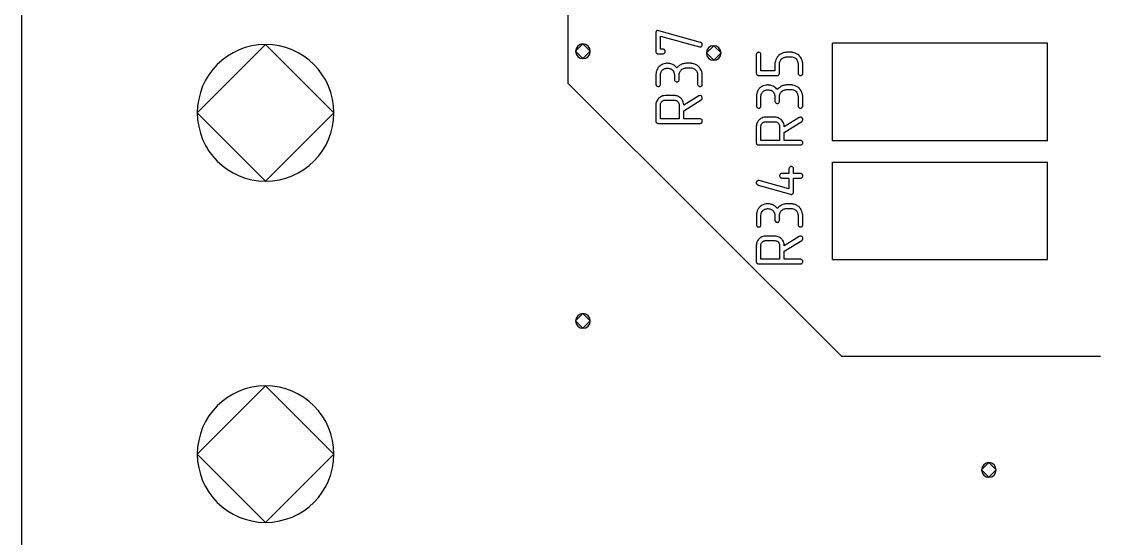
# Model space of a CAD drawing. Header units: inches. Extents: x 0 to 594, y -420 to 0.
# Drawn here: x 156.56 to 178.66, y -129.81 to -119.21 of the extents above; entities that cross this region are included whole.
import ezdxf

# ---------------------------------------------------------------- set-up
doc = ezdxf.new("R2010")
doc.units = ezdxf.units.IN
doc.header["$MEASUREMENT"] = 0

msp = doc.modelspace()

# ---------------------------------------------------------------- linework, layer by layer
at = {"color": 18, "true_color": 0x000000}
for p, q in [((156.562, -113.583), (156.562, -246.083)), ((167.762, -120.483), (167.762, -114.783)), ((169.556, -119.428), (169.555, -119.437)), ((169.555, -119.437), (169.555, -119.826)), ((169.555, -119.437), (169.555, -119.437)), ((169.559, -119.42), (169.556, -119.428)), ((169.565, -119.411), (169.559, -119.42)), ((169.572, -119.403), (169.565, -119.411)), ((169.582, -119.397), (169.572, -119.403)), ((169.594, -119.396), (169.582, -119.397)), ((169.615, -119.399), (169.594, -119.396)), ((170.471, -119.637), (169.615, -119.399)), ((169.649, -119.778), (169.649, -119.507)), ((169.649, -119.507), (170.447, -119.727)), ((161.562, -119.683), (160.162, -121.083)), ((162.962, -121.083), (161.562, -119.683)), ((168.062, -119.67), (167.912, -119.82)), ((168.212, -119.82), (168.062, -119.67)), ((169.697, -119.778), (169.649, -119.778)), ((169.699, -119.778), (169.697, -119.778)), ((169.701, -119.778), (169.699, -119.778)), ((169.706, -119.778), (169.701, -119.778)), ((169.711, -119.779), (169.706, -119.778)), ((169.723, -119.784), (169.711, -119.779)), ((170.447, -119.727), (170.451, -119.729)), ((170.451, -119.729), (170.456, -119.73)), ((170.456, -119.73), (170.46, -119.73)), ((170.46, -119.73), (170.461, -119.73)), ((170.461, -119.73), (170.475, -119.729)), ((170.474, -119.637), (170.471, -119.637)), ((170.48, -119.64), (170.474, -119.637)), ((170.475, -119.729), (170.487, -119.723)), ((170.488, -119.644), (170.48, -119.64)), ((170.487, -119.723), (170.492, -119.719)), ((170.496, -119.653), (170.488, -119.644)), ((170.492, -119.719), (170.495, -119.717)), ((170.495, -119.717), (170.502, -119.706)), ((170.498, -119.655), (170.496, -119.653)), ((170.501, -119.661), (170.498, -119.655)), ((170.505, -119.671), (170.501, -119.661)), ((170.502, -119.706), (170.505, -119.695)), ((170.506, -119.682), (170.505, -119.671)), ((170.505, -119.695), (170.506, -119.685)), ((170.506, -119.685), (170.506, -119.682)), ((170.74, -119.705), (170.59, -119.855)), ((170.89, -119.855), (170.74, -119.705)), ((173.177, -121.655), (173.177, -119.655)), ((177.577, -119.655), (173.177, -119.655)), ((177.577, -121.655), (177.577, -119.655)), ((167.912, -119.82), (168.062, -119.97)), ((168.062, -119.97), (168.212, -119.82)), ((169.555, -119.826), (169.556, -119.841)), ((169.556, -119.841), (169.562, -119.853)), ((169.562, -119.853), (169.57, -119.861)), ((169.57, -119.861), (169.579, -119.867)), ((169.579, -119.867), (169.587, -119.87)), ((169.587, -119.87), (169.596, -119.871)), ((169.596, -119.871), (169.601, -119.872)), ((169.601, -119.872), (169.603, -119.872)), ((169.603, -119.872), (169.699, -119.872)), ((169.699, -119.872), (169.714, -119.87)), ((169.714, -119.87), (169.725, -119.865)), ((169.734, -119.792), (169.723, -119.784)), ((169.725, -119.865), (169.731, -119.861)), ((169.731, -119.861), (169.734, -119.858)), ((169.735, -119.795), (169.734, -119.792)), ((169.734, -119.858), (169.741, -119.847)), ((169.739, -119.801), (169.735, -119.795)), ((169.744, -119.812), (169.739, -119.801)), ((169.741, -119.847), (169.744, -119.837)), ((169.745, -119.826), (169.744, -119.812)), ((169.744, -119.837), (169.745, -119.829)), ((169.745, -119.829), (169.745, -119.826)), ((170.59, -119.855), (170.74, -120.005)), ((170.74, -120.005), (170.89, -119.855)), ((171.614, -119.877), (171.613, -119.886)), ((171.613, -119.886), (171.613, -120.269)), ((171.613, -119.886), (171.613, -119.886)), ((171.62, -119.866), (171.614, -119.877)), ((171.623, -119.861), (171.62, -119.866)), ((171.629, -119.855), (171.623, -119.861)), ((171.631, -119.852), (171.629, -119.855)), ((171.638, -119.848), (171.631, -119.852)), ((171.648, -119.844), (171.638, -119.848)), ((171.661, -119.841), (171.648, -119.844)), ((171.664, -119.841), (171.661, -119.841)), ((171.671, -119.842), (171.664, -119.841)), ((171.681, -119.846), (171.671, -119.842)), ((171.692, -119.853), (171.681, -119.846)), ((171.695, -119.855), (171.692, -119.853)), ((171.699, -119.862), (171.695, -119.855)), ((171.705, -119.873), (171.699, -119.862)), ((171.706, -119.88), (171.705, -119.873)), ((171.707, -119.889), (171.706, -119.88)), ((171.707, -120.221), (171.707, -119.889)), ((172.012, -119.996), (172.004, -120.021)), ((172.025, -119.968), (172.012, -119.996)), ((172.033, -119.954), (172.025, -119.968)), ((172.042, -119.938), (172.033, -119.954)), ((172.053, -119.925), (172.042, -119.938)), ((172.066, -119.911), (172.053, -119.925)), ((172.067, -119.91), (172.066, -119.911)), ((172.068, -119.908), (172.067, -119.91)), ((172.073, -119.904), (172.068, -119.908)), ((172.078, -119.9), (172.073, -119.904)), ((172.092, -119.889), (172.078, -119.9)), ((172.112, -119.876), (172.092, -119.889)), ((172.111, -120.006), (172.118, -119.993)), ((172.137, -119.863), (172.112, -119.876)), ((172.118, -119.993), (172.125, -119.985)), ((172.125, -119.985), (172.13, -119.979)), ((172.13, -119.979), (172.132, -119.978)), ((172.132, -119.978), (172.149, -119.963)), ((172.166, -119.852), (172.137, -119.863)), ((172.149, -119.963), (172.166, -119.954)), ((172.198, -119.844), (172.166, -119.852)), ((172.166, -119.954), (172.183, -119.945)), ((172.183, -119.945), (172.198, -119.941)), ((172.215, -119.842), (172.198, -119.844)), ((172.198, -119.941), (172.212, -119.938)), ((172.212, -119.938), (172.223, -119.935)), ((172.233, -119.841), (172.215, -119.842)), ((172.223, -119.935), (172.23, -119.935)), ((172.23, -119.935), (172.233, -119.935)), ((172.328, -119.841), (172.233, -119.841)), ((172.233, -119.935), (172.328, -119.935)), ((172.329, -119.841), (172.328, -119.841)), ((172.328, -119.935), (172.35, -119.937)), ((172.332, -119.841), (172.329, -119.841)), ((172.338, -119.841), (172.332, -119.841)), ((172.345, -119.842), (172.338, -119.841)), ((172.352, -119.842), (172.345, -119.842)), ((172.35, -119.937), (172.37, -119.942)), ((172.362, -119.845), (172.352, -119.842)), ((172.386, -119.849), (172.362, -119.845)), ((172.37, -119.942), (172.387, -119.948)), ((172.411, -119.858), (172.386, -119.849)), ((172.387, -119.948), (172.402, -119.956)), ((172.402, -119.956), (172.414, -119.963)), ((172.439, -119.87), (172.411, -119.858)), ((172.414, -119.963), (172.424, -119.97)), ((172.424, -119.97), (172.429, -119.976)), ((172.429, -119.976), (172.431, -119.978)), ((172.431, -119.978), (172.443, -119.994)), ((172.453, -119.879), (172.439, -119.87)), ((172.443, -119.994), (172.453, -120.011)), ((172.467, -119.887), (172.453, -119.879)), ((172.481, -119.899), (172.467, -119.887)), ((172.495, -119.911), (172.481, -119.899)), ((172.497, -119.913), (172.495, -119.911)), ((172.498, -119.914), (172.497, -119.913)), ((172.501, -119.918), (172.498, -119.914)), ((172.507, -119.924), (172.501, -119.918)), ((172.517, -119.938), (172.507, -119.924)), ((172.529, -119.959), (172.517, -119.938)), ((172.542, -119.983), (172.529, -119.959)), ((172.553, -120.011), (172.542, -119.983)), ((169.575, -120.212), (169.565, -120.242)), ((169.587, -120.183), (169.575, -120.212)), ((169.596, -120.168), (169.587, -120.183)), ((169.606, -120.154), (169.596, -120.168)), ((169.617, -120.14), (169.606, -120.154)), ((169.629, -120.128), (169.617, -120.14)), ((169.631, -120.126), (169.629, -120.128)), ((169.632, -120.125), (169.631, -120.126)), ((169.637, -120.122), (169.632, -120.125)), ((169.642, -120.118), (169.637, -120.122)), ((169.656, -120.108), (169.642, -120.118)), ((169.675, -120.097), (169.656, -120.108)), ((169.672, -120.226), (169.68, -120.215)), ((169.699, -120.087), (169.675, -120.097)), ((169.68, -120.215), (169.687, -120.207)), ((169.687, -120.207), (169.693, -120.201)), ((169.693, -120.201), (169.694, -120.199)), ((169.694, -120.199), (169.71, -120.188)), ((169.727, -120.077), (169.699, -120.087)), ((169.71, -120.188), (169.727, -120.18)), ((169.758, -120.07), (169.727, -120.077)), ((169.727, -120.18), (169.742, -120.174)), ((169.742, -120.174), (169.758, -120.17)), ((169.775, -120.067), (169.758, -120.07)), ((169.758, -120.17), (169.772, -120.167)), ((169.772, -120.167), (169.782, -120.166)), ((169.793, -120.067), (169.775, -120.067)), ((169.782, -120.166), (169.789, -120.166)), ((169.789, -120.166), (169.792, -120.166)), ((169.792, -120.166), (169.813, -120.167)), ((169.796, -120.067), (169.793, -120.067)), ((169.803, -120.067), (169.796, -120.067)), ((169.814, -120.068), (169.803, -120.067)), ((169.813, -120.167), (169.832, -120.171)), ((169.828, -120.07), (169.814, -120.068)), ((169.845, -120.074), (169.828, -120.07)), ((169.832, -120.171), (169.849, -120.177)), ((169.862, -120.078), (169.845, -120.074)), ((169.849, -120.177), (169.864, -120.183)), ((169.882, -120.084), (169.862, -120.078)), ((169.864, -120.183), (169.876, -120.19)), ((169.876, -120.19), (169.885, -120.195)), ((169.9, -120.091), (169.882, -120.084)), ((169.885, -120.195), (169.89, -120.199)), ((169.89, -120.199), (169.892, -120.201)), ((169.892, -120.201), (169.907, -120.216)), ((169.902, -120.092), (169.9, -120.091)), ((169.909, -120.095), (169.902, -120.092)), ((169.907, -120.216), (169.917, -120.235)), ((169.917, -120.101), (169.909, -120.095)), ((169.928, -120.108), (169.917, -120.101)), ((169.942, -120.118), (169.928, -120.108)), ((169.957, -120.129), (169.942, -120.118)), ((169.972, -120.143), (169.957, -120.129)), ((169.986, -120.16), (169.972, -120.143)), ((169.988, -120.159), (169.986, -120.16)), ((169.992, -120.153), (169.988, -120.159)), ((169.999, -120.146), (169.992, -120.153)), ((170.009, -120.137), (169.999, -120.146)), ((170.02, -120.126), (170.009, -120.137)), ((170.034, -120.116), (170.02, -120.126)), ((170.05, -120.105), (170.034, -120.116)), ((170.068, -120.095), (170.05, -120.105)), ((170.052, -120.232), (170.059, -120.219)), ((170.059, -120.219), (170.067, -120.211)), ((170.067, -120.211), (170.072, -120.205)), ((170.071, -120.094), (170.068, -120.095)), ((170.076, -120.091), (170.071, -120.094)), ((170.072, -120.205), (170.074, -120.204)), ((170.074, -120.204), (170.09, -120.19)), ((170.086, -120.087), (170.076, -120.091)), ((170.1, -120.081), (170.086, -120.087)), ((170.09, -120.19), (170.107, -120.18)), ((170.116, -120.077), (170.1, -120.081)), ((170.107, -120.18), (170.124, -120.171)), ((170.134, -120.073), (170.116, -120.077)), ((170.124, -120.171), (170.14, -120.167)), ((170.154, -120.068), (170.134, -120.073)), ((170.14, -120.167), (170.154, -120.164)), ((170.175, -120.067), (170.154, -120.068)), ((170.154, -120.164), (170.165, -120.161)), ((170.165, -120.161), (170.172, -120.161)), ((170.172, -120.161), (170.175, -120.161)), ((170.27, -120.067), (170.175, -120.067)), ((170.175, -120.161), (170.27, -120.161)), ((170.271, -120.067), (170.27, -120.067)), ((170.27, -120.161), (170.291, -120.163)), ((170.274, -120.067), (170.271, -120.067)), ((170.279, -120.067), (170.274, -120.067)), ((170.286, -120.068), (170.279, -120.067)), ((170.293, -120.068), (170.286, -120.068)), ((170.291, -120.163), (170.31, -120.168)), ((170.303, -120.071), (170.293, -120.068)), ((170.327, -120.075), (170.303, -120.071)), ((170.31, -120.168), (170.327, -120.174)), ((170.353, -120.084), (170.327, -120.075)), ((170.327, -120.174), (170.343, -120.183)), ((170.343, -120.183), (170.354, -120.19)), ((170.381, -120.097), (170.353, -120.084)), ((170.354, -120.19), (170.364, -120.197)), ((170.364, -120.197), (170.37, -120.202)), ((170.37, -120.202), (170.371, -120.204)), ((170.371, -120.204), (170.385, -120.221)), ((170.395, -120.105), (170.381, -120.097)), ((170.385, -120.221), (170.395, -120.238)), ((170.409, -120.113), (170.395, -120.105)), ((170.423, -120.125), (170.409, -120.113)), ((170.437, -120.137), (170.423, -120.125)), ((170.439, -120.139), (170.437, -120.137)), ((170.44, -120.14), (170.439, -120.139)), ((170.443, -120.144), (170.44, -120.14)), ((170.449, -120.15), (170.443, -120.144)), ((170.458, -120.164), (170.449, -120.15)), ((170.471, -120.185), (170.458, -120.164)), ((170.484, -120.209), (170.471, -120.185)), ((170.495, -120.238), (170.484, -120.209)), ((171.995, -120.221), (171.707, -120.221)), ((171.996, -120.062), (171.995, -120.069)), ((171.995, -120.069), (171.995, -120.221)), ((171.999, -120.044), (171.996, -120.054)), ((171.996, -120.054), (171.996, -120.062)), ((172.004, -120.021), (171.999, -120.044)), ((172.089, -120.079), (172.091, -120.058)), ((172.089, -120.271), (172.089, -120.079)), ((172.091, -120.058), (172.097, -120.038)), ((172.097, -120.038), (172.102, -120.02)), ((172.102, -120.02), (172.111, -120.006)), ((172.453, -120.011), (172.46, -120.028)), ((172.46, -120.028), (172.464, -120.044)), ((172.464, -120.044), (172.467, -120.058)), ((172.467, -120.058), (172.47, -120.069)), ((172.47, -120.069), (172.47, -120.278)), ((172.562, -120.044), (172.553, -120.011)), ((172.563, -120.061), (172.562, -120.044)), ((172.565, -120.079), (172.563, -120.061)), ((172.565, -120.272), (172.565, -120.079)), ((169.558, -120.287), (169.556, -120.294)), ((169.556, -120.294), (169.556, -120.504)), ((169.556, -120.294), (169.556, -120.294)), ((169.559, -120.277), (169.558, -120.287)), ((169.56, -120.266), (169.559, -120.277)), ((169.565, -120.242), (169.56, -120.266)), ((169.651, -120.305), (169.652, -120.281)), ((169.651, -120.498), (169.651, -120.305)), ((169.652, -120.281), (169.658, -120.26)), ((169.658, -120.26), (169.665, -120.242)), ((169.665, -120.242), (169.672, -120.226)), ((169.917, -120.235), (169.926, -120.252)), ((169.926, -120.252), (169.931, -120.269)), ((169.931, -120.269), (169.934, -120.283)), ((169.934, -120.283), (169.935, -120.294)), ((169.935, -120.294), (169.937, -120.302)), ((169.937, -120.302), (169.937, -120.408)), ((169.937, -120.408), (169.94, -120.415)), ((169.94, -120.415), (169.945, -120.426)), ((169.945, -120.426), (169.951, -120.433)), ((169.951, -120.433), (169.952, -120.436)), ((169.952, -120.436), (169.954, -120.436)), ((169.954, -120.436), (169.965, -120.443)), ((169.965, -120.443), (169.975, -120.446)), ((169.997, -120.446), (170.009, -120.441)), ((170.009, -120.441), (170.016, -120.436)), ((170.016, -120.436), (170.017, -120.435)), ((170.017, -120.435), (170.019, -120.435)), ((170.019, -120.435), (170.026, -120.424)), ((170.026, -120.424), (170.03, -120.412)), ((170.03, -120.412), (170.031, -120.404)), ((170.031, -120.305), (170.033, -120.284)), ((170.031, -120.404), (170.031, -120.305)), ((170.033, -120.284), (170.038, -120.264)), ((170.038, -120.264), (170.044, -120.246)), ((170.044, -120.246), (170.052, -120.232)), ((170.395, -120.238), (170.402, -120.254)), ((170.402, -120.254), (170.406, -120.27)), ((170.406, -120.27), (170.409, -120.284)), ((170.409, -120.284), (170.412, -120.295)), ((170.412, -120.295), (170.412, -120.504)), ((170.504, -120.27), (170.495, -120.238)), ((170.505, -120.287), (170.504, -120.27)), ((170.506, -120.305), (170.505, -120.287)), ((170.506, -120.498), (170.506, -120.305)), ((171.613, -120.269), (171.614, -120.285)), ((171.614, -120.285), (171.62, -120.296)), ((171.62, -120.296), (171.629, -120.305)), ((171.629, -120.305), (171.637, -120.31)), ((171.637, -120.31), (171.645, -120.313)), ((171.645, -120.313), (171.654, -120.314)), ((171.654, -120.314), (171.66, -120.316)), ((171.66, -120.316), (171.661, -120.316)), ((171.661, -120.316), (172.043, -120.316)), ((172.043, -120.316), (172.058, -120.314)), ((172.058, -120.314), (172.07, -120.309)), ((172.07, -120.309), (172.078, -120.302)), ((172.078, -120.302), (172.084, -120.292)), ((172.084, -120.292), (172.087, -120.283)), ((172.087, -120.283), (172.088, -120.276)), ((172.088, -120.276), (172.089, -120.271)), ((172.47, -120.278), (172.473, -120.285)), ((172.473, -120.285), (172.477, -120.295)), ((172.477, -120.295), (172.483, -120.302)), ((172.483, -120.302), (172.484, -120.305)), ((172.484, -120.305), (172.486, -120.305)), ((172.486, -120.305), (172.497, -120.312)), ((172.497, -120.312), (172.508, -120.314)), ((172.508, -120.314), (172.515, -120.316)), ((172.515, -120.316), (172.517, -120.316)), ((172.517, -120.316), (172.518, -120.316)), ((172.518, -120.316), (172.532, -120.314)), ((172.532, -120.314), (172.542, -120.31)), ((172.542, -120.31), (172.549, -120.306)), ((172.549, -120.306), (172.552, -120.305)), ((172.552, -120.305), (172.559, -120.293)), ((172.559, -120.293), (172.563, -120.282)), ((172.563, -120.282), (172.565, -120.272)), ((173.362, -126.083), (167.762, -120.483)), ((169.556, -120.504), (169.559, -120.511)), ((169.559, -120.511), (169.563, -120.521)), ((169.563, -120.521), (169.569, -120.528)), ((169.569, -120.528), (169.57, -120.531)), ((169.57, -120.531), (169.572, -120.531)), ((169.572, -120.531), (169.583, -120.538)), ((169.583, -120.538), (169.594, -120.541)), ((169.594, -120.541), (169.601, -120.542)), ((169.601, -120.542), (169.603, -120.542)), ((169.603, -120.542), (169.604, -120.542)), ((169.604, -120.542), (169.618, -120.541)), ((169.618, -120.541), (169.628, -120.536)), ((169.628, -120.536), (169.635, -120.532)), ((169.635, -120.532), (169.638, -120.531)), ((169.638, -120.531), (169.645, -120.519)), ((169.645, -120.519), (169.649, -120.508)), ((169.649, -120.508), (169.651, -120.498)), ((169.975, -120.446), (169.982, -120.448)), ((169.982, -120.448), (169.983, -120.448)), ((169.983, -120.448), (169.985, -120.448)), ((169.985, -120.448), (169.997, -120.446)), ((170.412, -120.504), (170.415, -120.511)), ((170.415, -120.511), (170.42, -120.522)), ((170.42, -120.522), (170.426, -120.528)), ((170.426, -120.528), (170.427, -120.531)), ((170.427, -120.531), (170.429, -120.531)), ((170.429, -120.531), (170.44, -120.538)), ((170.44, -120.538), (170.45, -120.541)), ((170.45, -120.541), (170.457, -120.542)), ((170.457, -120.542), (170.458, -120.542)), ((170.458, -120.542), (170.46, -120.542)), ((170.46, -120.542), (170.472, -120.541)), ((170.472, -120.541), (170.484, -120.536)), ((170.484, -120.536), (170.491, -120.532)), ((170.491, -120.532), (170.492, -120.531)), ((170.492, -120.531), (170.494, -120.531)), ((170.494, -120.531), (170.501, -120.519)), ((170.501, -120.519), (170.505, -120.508)), ((170.505, -120.508), (170.506, -120.498)), ((171.633, -120.656), (171.623, -120.685)), ((171.645, -120.626), (171.633, -120.656)), ((171.654, -120.612), (171.645, -120.626)), ((171.664, -120.598), (171.654, -120.612)), ((171.675, -120.584), (171.664, -120.598)), ((171.688, -120.571), (171.675, -120.584)), ((171.689, -120.57), (171.688, -120.571)), ((171.691, -120.568), (171.689, -120.57)), ((171.695, -120.565), (171.691, -120.568)), ((171.7, -120.561), (171.695, -120.565)), ((171.715, -120.551), (171.7, -120.561)), ((171.733, -120.54), (171.715, -120.551)), ((171.73, -120.67), (171.738, -120.658)), ((171.757, -120.53), (171.733, -120.54)), ((171.738, -120.658), (171.746, -120.65)), ((171.746, -120.65), (171.751, -120.644)), ((171.751, -120.644), (171.753, -120.643)), ((171.753, -120.643), (171.768, -120.632)), ((171.785, -120.52), (171.757, -120.53)), ((171.768, -120.632), (171.785, -120.623)), ((171.816, -120.513), (171.785, -120.52)), ((171.785, -120.623), (171.801, -120.618)), ((171.801, -120.618), (171.816, -120.613)), ((171.833, -120.51), (171.816, -120.513)), ((171.816, -120.613), (171.83, -120.61)), ((171.83, -120.61), (171.84, -120.609)), ((171.851, -120.51), (171.833, -120.51)), ((171.84, -120.609), (171.847, -120.609)), ((171.847, -120.609), (171.85, -120.609)), ((171.85, -120.609), (171.871, -120.61)), ((171.854, -120.51), (171.851, -120.51)), ((171.861, -120.51), (171.854, -120.51)), ((171.872, -120.512), (171.861, -120.51)), ((171.871, -120.61), (171.891, -120.615)), ((171.886, -120.513), (171.872, -120.512)), ((171.903, -120.517), (171.886, -120.513)), ((171.891, -120.615), (171.908, -120.62)), ((171.92, -120.522), (171.903, -120.517)), ((171.908, -120.62), (171.922, -120.626)), ((171.94, -120.527), (171.92, -120.522)), ((171.922, -120.626), (171.934, -120.633)), ((171.934, -120.633), (171.943, -120.639)), ((171.958, -120.534), (171.94, -120.527)), ((171.943, -120.639), (171.949, -120.643)), ((171.949, -120.643), (171.95, -120.644)), ((171.95, -120.644), (171.965, -120.66)), ((171.96, -120.536), (171.958, -120.534)), ((171.967, -120.539), (171.96, -120.536)), ((171.965, -120.66), (171.975, -120.678)), ((171.975, -120.544), (171.967, -120.539)), ((171.987, -120.551), (171.975, -120.544)), ((172.001, -120.561), (171.987, -120.551)), ((172.015, -120.572), (172.001, -120.561)), ((172.03, -120.587), (172.015, -120.572)), ((172.044, -120.603), (172.03, -120.587)), ((172.046, -120.602), (172.044, -120.603)), ((172.05, -120.596), (172.046, -120.602)), ((172.057, -120.589), (172.05, -120.596)), ((172.067, -120.581), (172.057, -120.589)), ((172.078, -120.57), (172.067, -120.581)), ((172.092, -120.56), (172.078, -120.57)), ((172.108, -120.548), (172.092, -120.56)), ((172.126, -120.539), (172.108, -120.548)), ((172.111, -120.675), (172.118, -120.663)), ((172.118, -120.663), (172.125, -120.654)), ((172.125, -120.654), (172.13, -120.649)), ((172.129, -120.537), (172.126, -120.539)), ((172.135, -120.534), (172.129, -120.537)), ((172.13, -120.649), (172.132, -120.647)), ((172.132, -120.647), (172.149, -120.633)), ((172.144, -120.53), (172.135, -120.534)), ((172.159, -120.524), (172.144, -120.53)), ((172.149, -120.633), (172.166, -120.623)), ((172.174, -120.52), (172.159, -120.524)), ((172.166, -120.623), (172.183, -120.615)), ((172.192, -120.516), (172.174, -120.52)), ((172.183, -120.615), (172.198, -120.61)), ((172.212, -120.512), (172.192, -120.516)), ((172.198, -120.61), (172.212, -120.608)), ((172.233, -120.51), (172.212, -120.512)), ((172.212, -120.608), (172.223, -120.605)), ((172.223, -120.605), (172.23, -120.605)), ((172.23, -120.605), (172.233, -120.605)), ((172.328, -120.51), (172.233, -120.51)), ((172.233, -120.605), (172.328, -120.605)), ((172.329, -120.51), (172.328, -120.51)), ((172.328, -120.605), (172.349, -120.606)), ((172.332, -120.51), (172.329, -120.51)), ((172.338, -120.51), (172.332, -120.51)), ((172.345, -120.512), (172.338, -120.51)), ((172.352, -120.512), (172.345, -120.512)), ((172.349, -120.606), (172.369, -120.612)), ((172.362, -120.515), (172.352, -120.512)), ((172.386, -120.519), (172.362, -120.515)), ((172.369, -120.612), (172.386, -120.618)), ((172.411, -120.527), (172.386, -120.519)), ((172.386, -120.618), (172.401, -120.626)), ((172.401, -120.626), (172.412, -120.633)), ((172.439, -120.54), (172.411, -120.527)), ((172.412, -120.633), (172.422, -120.64)), ((172.422, -120.64), (172.428, -120.646)), ((172.428, -120.646), (172.429, -120.647)), ((172.429, -120.647), (172.443, -120.664)), ((172.453, -120.548), (172.439, -120.54)), ((172.443, -120.664), (172.453, -120.681)), ((172.467, -120.557), (172.453, -120.548)), ((172.481, -120.568), (172.467, -120.557)), ((172.495, -120.581), (172.481, -120.568)), ((172.497, -120.582), (172.495, -120.581)), ((172.498, -120.584), (172.497, -120.582)), ((172.501, -120.588), (172.498, -120.584)), ((172.507, -120.594), (172.501, -120.588)), ((172.517, -120.608), (172.507, -120.594)), ((172.529, -120.629), (172.517, -120.608)), ((172.542, -120.653), (172.529, -120.629)), ((172.553, -120.681), (172.542, -120.653)), ((169.562, -120.872), (169.558, -120.89)), ((169.569, -120.851), (169.562, -120.872)), ((169.579, -120.828), (169.569, -120.851)), ((169.593, -120.806), (169.579, -120.828)), ((169.611, -120.784), (169.593, -120.806)), ((169.614, -120.782), (169.611, -120.784)), ((169.621, -120.776), (169.614, -120.782)), ((169.634, -120.766), (169.621, -120.776)), ((169.649, -120.756), (169.634, -120.766)), ((169.669, -120.746), (169.649, -120.756)), ((169.653, -120.89), (169.658, -120.879)), ((169.658, -120.879), (169.663, -120.869)), ((169.663, -120.869), (169.669, -120.862)), ((169.692, -120.737), (169.669, -120.746)), ((169.669, -120.862), (169.673, -120.855)), ((169.673, -120.855), (169.676, -120.852)), ((169.676, -120.852), (169.677, -120.851)), ((169.677, -120.851), (169.689, -120.841)), ((169.689, -120.841), (169.7, -120.834)), ((169.717, -120.731), (169.692, -120.737)), ((169.7, -120.834), (169.711, -120.83)), ((169.711, -120.83), (169.721, -120.825)), ((169.745, -120.728), (169.717, -120.731)), ((169.721, -120.825), (169.731, -120.824)), ((169.731, -120.824), (169.738, -120.823)), ((169.738, -120.823), (169.744, -120.823)), ((169.744, -120.823), (169.745, -120.823)), ((169.935, -120.728), (169.745, -120.728)), ((169.745, -120.823), (169.937, -120.823)), ((169.937, -120.728), (169.935, -120.728)), ((169.938, -120.728), (169.937, -120.728)), ((169.937, -120.823), (169.952, -120.824)), ((169.942, -120.728), (169.938, -120.728)), ((169.948, -120.73), (169.942, -120.728)), ((169.964, -120.731), (169.948, -120.73)), ((169.952, -120.824), (169.965, -120.827)), ((169.982, -120.735), (169.964, -120.731)), ((169.965, -120.827), (169.978, -120.831)), ((169.978, -120.831), (169.988, -120.837)), ((170.003, -120.742), (169.982, -120.735)), ((169.988, -120.837), (169.995, -120.842)), ((169.995, -120.842), (170.002, -120.847)), ((170.002, -120.847), (170.004, -120.849)), ((170.026, -120.752), (170.003, -120.742)), ((170.004, -120.849), (170.006, -120.851)), ((170.006, -120.851), (170.014, -120.862)), ((170.014, -120.862), (170.02, -120.873)), ((170.02, -120.873), (170.026, -120.885)), ((170.048, -120.766), (170.026, -120.752)), ((170.026, -120.885), (170.028, -120.894)), ((170.071, -120.784), (170.048, -120.766)), ((170.074, -120.787), (170.071, -120.784)), ((170.079, -120.794), (170.074, -120.787)), ((170.088, -120.807), (170.079, -120.794)), ((170.098, -120.823), (170.088, -120.807)), ((170.109, -120.842), (170.098, -120.823)), ((170.117, -120.865), (170.109, -120.842)), ((170.123, -120.892), (170.117, -120.865)), ((170.433, -120.737), (170.126, -120.928)), ((170.126, -121.041), (170.485, -120.817)), ((170.444, -120.732), (170.433, -120.737)), ((170.46, -120.728), (170.444, -120.732)), ((170.461, -120.728), (170.46, -120.728)), ((170.463, -120.728), (170.461, -120.728)), ((170.471, -120.73), (170.463, -120.728)), ((170.482, -120.735), (170.471, -120.73)), ((170.488, -120.738), (170.482, -120.735)), ((170.485, -120.817), (170.494, -120.81)), ((170.494, -120.744), (170.488, -120.738)), ((170.495, -120.746), (170.494, -120.744)), ((170.494, -120.81), (170.499, -120.804)), ((170.499, -120.753), (170.495, -120.746)), ((170.505, -120.765), (170.499, -120.753)), ((170.499, -120.804), (170.502, -120.8)), ((170.502, -120.8), (170.504, -120.799)), ((170.504, -120.799), (170.505, -120.792)), ((170.506, -120.779), (170.505, -120.765)), ((170.505, -120.792), (170.506, -120.784)), ((170.506, -120.784), (170.506, -120.779)), ((171.616, -120.73), (171.614, -120.737)), ((171.614, -120.737), (171.614, -120.947)), ((171.614, -120.737), (171.614, -120.737)), ((171.617, -120.72), (171.616, -120.73)), ((171.619, -120.709), (171.617, -120.72)), ((171.623, -120.685), (171.619, -120.709)), ((171.709, -120.749), (171.71, -120.725)), ((171.709, -120.942), (171.709, -120.749)), ((171.71, -120.725), (171.716, -120.704)), ((171.716, -120.704), (171.723, -120.685)), ((171.723, -120.685), (171.73, -120.67)), ((171.975, -120.678), (171.984, -120.695)), ((171.984, -120.695), (171.989, -120.712)), ((171.989, -120.712), (171.992, -120.726)), ((171.992, -120.726), (171.994, -120.737)), ((171.994, -120.737), (171.995, -120.746)), ((171.995, -120.746), (171.995, -120.852)), ((171.995, -120.852), (171.998, -120.859)), ((171.998, -120.859), (172.004, -120.87)), ((172.004, -120.87), (172.009, -120.877)), ((172.009, -120.877), (172.011, -120.88)), ((172.011, -120.88), (172.012, -120.88)), ((172.012, -120.88), (172.023, -120.887)), ((172.023, -120.887), (172.033, -120.89)), ((172.056, -120.89), (172.067, -120.884)), ((172.067, -120.884), (172.074, -120.88)), ((172.074, -120.88), (172.075, -120.878)), ((172.075, -120.878), (172.077, -120.878)), ((172.077, -120.878), (172.084, -120.867)), ((172.084, -120.867), (172.088, -120.856)), ((172.088, -120.856), (172.089, -120.847)), ((172.089, -120.749), (172.091, -120.727)), ((172.089, -120.847), (172.089, -120.749)), ((172.091, -120.727), (172.097, -120.708)), ((172.097, -120.708), (172.102, -120.689)), ((172.102, -120.689), (172.111, -120.675)), ((172.453, -120.681), (172.46, -120.698)), ((172.46, -120.698), (172.464, -120.713)), ((172.464, -120.713), (172.467, -120.727)), ((172.467, -120.727), (172.47, -120.739)), ((172.47, -120.739), (172.47, -120.947)), ((172.562, -120.713), (172.553, -120.681)), ((172.563, -120.73), (172.562, -120.713)), ((172.565, -120.749), (172.563, -120.73)), ((172.565, -120.942), (172.565, -120.749)), ((160.162, -121.083), (161.562, -122.483)), ((161.562, -122.483), (162.962, -121.083)), ((169.556, -120.906), (169.555, -120.911)), ((169.555, -120.911), (169.555, -121.252)), ((169.555, -120.911), (169.555, -120.911)), ((169.558, -120.89), (169.556, -120.906)), ((169.649, -120.918), (169.651, -120.904)), ((169.649, -121.205), (169.649, -120.918)), ((169.651, -120.904), (169.653, -120.89)), ((169.651, -120.904), (169.651, -120.904)), ((170.028, -120.894), (170.03, -120.904)), ((170.03, -120.904), (170.031, -120.911)), ((170.031, -120.911), (170.031, -121.205)), ((170.126, -120.92), (170.123, -120.892)), ((170.126, -120.928), (170.126, -120.92)), ((170.126, -121.205), (170.126, -121.041)), ((171.614, -120.947), (171.617, -120.954)), ((171.617, -120.954), (171.621, -120.964)), ((171.621, -120.964), (171.627, -120.971)), ((171.627, -120.971), (171.629, -120.974)), ((171.629, -120.974), (171.63, -120.974)), ((171.63, -120.974), (171.641, -120.981)), ((171.641, -120.981), (171.652, -120.984)), ((171.652, -120.984), (171.66, -120.985)), ((171.66, -120.985), (171.661, -120.985)), ((171.661, -120.985), (171.662, -120.985)), ((171.662, -120.985), (171.676, -120.984)), ((171.676, -120.984), (171.686, -120.98)), ((171.686, -120.98), (171.693, -120.976)), ((171.693, -120.976), (171.696, -120.974)), ((171.696, -120.974), (171.703, -120.963)), ((171.703, -120.963), (171.707, -120.952)), ((171.707, -120.952), (171.709, -120.942)), ((172.033, -120.89), (172.04, -120.891)), ((172.04, -120.891), (172.042, -120.891)), ((172.042, -120.891), (172.043, -120.891)), ((172.043, -120.891), (172.056, -120.89)), ((172.47, -120.947), (172.473, -120.954)), ((172.473, -120.954), (172.479, -120.966)), ((172.479, -120.966), (172.484, -120.971)), ((172.484, -120.971), (172.486, -120.974)), ((172.486, -120.974), (172.487, -120.974)), ((172.487, -120.974), (172.498, -120.981)), ((172.498, -120.981), (172.508, -120.984)), ((172.508, -120.984), (172.515, -120.985)), ((172.515, -120.985), (172.517, -120.985)), ((172.517, -120.985), (172.518, -120.985)), ((172.518, -120.985), (172.531, -120.984)), ((172.531, -120.984), (172.542, -120.98)), ((172.542, -120.98), (172.549, -120.976)), ((172.549, -120.976), (172.55, -120.974)), ((172.55, -120.974), (172.552, -120.974)), ((172.552, -120.974), (172.559, -120.963)), ((172.559, -120.963), (172.563, -120.952)), ((172.563, -120.952), (172.565, -120.942)), ((169.555, -121.252), (169.556, -121.268)), ((169.556, -121.268), (169.562, -121.279)), ((169.562, -121.279), (169.57, -121.288)), ((169.57, -121.288), (169.579, -121.293)), ((169.579, -121.293), (169.587, -121.296)), ((169.587, -121.296), (169.596, -121.298)), ((169.596, -121.298), (169.601, -121.299)), ((169.601, -121.299), (169.603, -121.299)), ((169.603, -121.299), (170.46, -121.299)), ((170.031, -121.205), (169.649, -121.205)), ((170.46, -121.205), (170.126, -121.205)), ((170.461, -121.205), (170.46, -121.205)), ((170.46, -121.299), (170.475, -121.296)), ((170.464, -121.205), (170.461, -121.205)), ((170.472, -121.206), (170.464, -121.205)), ((170.484, -121.21), (170.472, -121.206)), ((170.475, -121.296), (170.487, -121.292)), ((170.495, -121.219), (170.484, -121.21)), ((170.487, -121.292), (170.492, -121.288)), ((170.492, -121.288), (170.495, -121.285)), ((170.496, -121.221), (170.495, -121.219)), ((170.495, -121.285), (170.502, -121.274)), ((170.501, -121.227), (170.496, -121.221)), ((170.505, -121.238), (170.501, -121.227)), ((170.502, -121.274), (170.505, -121.264)), ((170.506, -121.252), (170.505, -121.238)), ((170.505, -121.264), (170.506, -121.255)), ((170.506, -121.255), (170.506, -121.252)), ((171.62, -121.315), (171.616, -121.334)), ((171.627, -121.294), (171.62, -121.315)), ((171.637, -121.272), (171.627, -121.294)), ((171.651, -121.249), (171.637, -121.272)), ((171.669, -121.228), (171.651, -121.249)), ((171.672, -121.225), (171.669, -121.228)), ((171.679, -121.219), (171.672, -121.225)), ((171.692, -121.21), (171.679, -121.219)), ((171.707, -121.2), (171.692, -121.21)), ((171.727, -121.19), (171.707, -121.2)), ((171.712, -121.334), (171.716, -121.322)), ((171.716, -121.322), (171.722, -121.313)), ((171.722, -121.313), (171.727, -121.305)), ((171.75, -121.18), (171.727, -121.19)), ((171.727, -121.305), (171.731, -121.298)), ((171.731, -121.298), (171.734, -121.296)), ((171.734, -121.296), (171.736, -121.294)), ((171.736, -121.294), (171.747, -121.284)), ((171.747, -121.284), (171.758, -121.277)), ((171.775, -121.174), (171.75, -121.18)), ((171.758, -121.277), (171.769, -121.273)), ((171.769, -121.273), (171.779, -121.269)), ((171.803, -121.172), (171.775, -121.174)), ((171.779, -121.269), (171.789, -121.267)), ((171.789, -121.267), (171.796, -121.266)), ((171.796, -121.266), (171.802, -121.266)), ((171.802, -121.266), (171.803, -121.266)), ((171.994, -121.172), (171.803, -121.172)), ((171.803, -121.266), (171.995, -121.266)), ((171.995, -121.172), (171.994, -121.172)), ((171.996, -121.172), (171.995, -121.172)), ((171.995, -121.266), (172.011, -121.267)), ((172.001, -121.172), (171.996, -121.172)), ((172.006, -121.173), (172.001, -121.172)), ((172.022, -121.174), (172.006, -121.173)), ((172.011, -121.267), (172.023, -121.27)), ((172.04, -121.179), (172.022, -121.174)), ((172.023, -121.27), (172.036, -121.274)), ((172.036, -121.274), (172.046, -121.28)), ((172.061, -121.186), (172.04, -121.179)), ((172.046, -121.28), (172.053, -121.286)), ((172.053, -121.286), (172.06, -121.29)), ((172.06, -121.29), (172.063, -121.293)), ((172.084, -121.196), (172.061, -121.186)), ((172.063, -121.293), (172.064, -121.294)), ((172.064, -121.294), (172.073, -121.305)), ((172.073, -121.305), (172.078, -121.317)), ((172.078, -121.317), (172.084, -121.328)), ((172.106, -121.21), (172.084, -121.196)), ((172.084, -121.328), (172.087, -121.338)), ((172.129, -121.228), (172.106, -121.21)), ((172.132, -121.231), (172.129, -121.228)), ((172.137, -121.238), (172.132, -121.231)), ((172.146, -121.25), (172.137, -121.238)), ((172.156, -121.266), (172.146, -121.25)), ((172.167, -121.286), (172.156, -121.266)), ((172.175, -121.308), (172.167, -121.286)), ((172.181, -121.335), (172.175, -121.308)), ((172.491, -121.18), (172.184, -121.372)), ((172.184, -121.484), (172.543, -121.26)), ((172.503, -121.176), (172.491, -121.18)), ((172.518, -121.172), (172.503, -121.176)), ((172.519, -121.172), (172.518, -121.172)), ((172.521, -121.172), (172.519, -121.172)), ((172.529, -121.173), (172.521, -121.172)), ((172.541, -121.179), (172.529, -121.173)), ((172.546, -121.181), (172.541, -121.179)), ((172.543, -121.26), (172.552, -121.253)), ((172.552, -121.187), (172.546, -121.181)), ((172.553, -121.19), (172.552, -121.187)), ((172.552, -121.253), (172.558, -121.248)), ((172.558, -121.197), (172.553, -121.19)), ((172.563, -121.208), (172.558, -121.197)), ((172.558, -121.248), (172.56, -121.243)), ((172.56, -121.243), (172.562, -121.242)), ((172.562, -121.242), (172.563, -121.235)), ((172.565, -121.222), (172.563, -121.208)), ((172.563, -121.235), (172.565, -121.228)), ((172.565, -121.228), (172.565, -121.222)), ((171.614, -121.349), (171.613, -121.355)), ((171.613, -121.355), (171.613, -121.696)), ((171.613, -121.355), (171.613, -121.355)), ((171.616, -121.334), (171.614, -121.349)), ((171.707, -121.362), (171.709, -121.348)), ((171.707, -121.648), (171.707, -121.362)), ((171.709, -121.348), (171.712, -121.334)), ((171.709, -121.348), (171.709, -121.348)), ((172.087, -121.338), (172.088, -121.348)), ((172.088, -121.348), (172.089, -121.355)), ((172.089, -121.355), (172.089, -121.648)), ((172.184, -121.363), (172.181, -121.335)), ((172.184, -121.372), (172.184, -121.363)), ((172.184, -121.648), (172.184, -121.484)), ((171.613, -121.696), (171.614, -121.711)), ((171.614, -121.711), (171.62, -121.723)), ((171.62, -121.723), (171.629, -121.731)), ((171.629, -121.731), (171.637, -121.737)), ((171.637, -121.737), (171.645, -121.74)), ((171.645, -121.74), (171.654, -121.741)), ((171.654, -121.741), (171.66, -121.742)), ((171.66, -121.742), (171.661, -121.742)), ((171.661, -121.742), (172.518, -121.742)), ((172.089, -121.648), (171.707, -121.648)), ((172.518, -121.648), (172.184, -121.648)), ((172.519, -121.648), (172.518, -121.648)), ((172.518, -121.742), (172.534, -121.74)), ((172.522, -121.648), (172.519, -121.648)), ((172.531, -121.649), (172.522, -121.648)), ((172.542, -121.654), (172.531, -121.649)), ((172.534, -121.74), (172.545, -121.735)), ((172.553, -121.662), (172.542, -121.654)), ((172.545, -121.735), (172.55, -121.731)), ((172.55, -121.731), (172.553, -121.728)), ((172.555, -121.665), (172.553, -121.662)), ((172.553, -121.728), (172.56, -121.717)), ((172.559, -121.671), (172.555, -121.665)), ((172.563, -121.682), (172.559, -121.671)), ((172.56, -121.717), (172.563, -121.707)), ((172.565, -121.696), (172.563, -121.682)), ((172.563, -121.707), (172.565, -121.699)), ((172.565, -121.699), (172.565, -121.696)), ((177.577, -121.655), (173.177, -121.655)), ((172.288, -122.209), (172.283, -122.22)), ((172.291, -122.203), (172.288, -122.209)), ((172.297, -122.197), (172.291, -122.203)), ((172.3, -122.195), (172.297, -122.197)), ((172.307, -122.19), (172.3, -122.195)), ((172.316, -122.186), (172.307, -122.19)), ((172.329, -122.183), (172.316, -122.186)), ((172.332, -122.183), (172.329, -122.183)), ((172.339, -122.185), (172.332, -122.183)), ((172.349, -122.189), (172.339, -122.185)), ((172.36, -122.196), (172.349, -122.189)), ((172.363, -122.197), (172.36, -122.196)), ((172.367, -122.204), (172.363, -122.197)), ((172.373, -122.216), (172.367, -122.204)), ((173.177, -124.092), (173.177, -122.092)), ((173.177, -122.092), (177.577, -122.092)), ((177.577, -124.092), (177.577, -122.092)), ((172.092, -122.362), (172.091, -122.371)), ((172.091, -122.371), (172.091, -122.374)), ((172.091, -122.374), (172.092, -122.386)), ((172.097, -122.352), (172.092, -122.362)), ((172.092, -122.386), (172.097, -122.396)), ((172.104, -122.341), (172.097, -122.352)), ((172.097, -122.396), (172.102, -122.403)), ((172.102, -122.403), (172.104, -122.406)), ((172.105, -122.338), (172.104, -122.34)), ((172.104, -122.34), (172.104, -122.341)), ((172.104, -122.406), (172.116, -122.415)), ((172.112, -122.333), (172.105, -122.338)), ((172.123, -122.329), (172.112, -122.333)), ((172.116, -122.415), (172.128, -122.419)), ((172.13, -122.326), (172.123, -122.329)), ((172.128, -122.419), (172.136, -122.42)), ((172.139, -122.326), (172.13, -122.326)), ((172.136, -122.42), (172.137, -122.42)), ((172.137, -122.42), (172.139, -122.42)), ((172.281, -122.326), (172.139, -122.326)), ((172.139, -122.42), (172.281, -122.42)), ((172.283, -122.22), (172.281, -122.228)), ((172.281, -122.228), (172.281, -122.326)), ((172.281, -122.42), (172.281, -122.644)), ((172.374, -122.223), (172.373, -122.216)), ((172.376, -122.231), (172.374, -122.223)), ((172.376, -122.326), (172.376, -122.231)), ((172.518, -122.326), (172.376, -122.326)), ((172.376, -122.713), (172.376, -122.42)), ((172.376, -122.42), (172.518, -122.42)), ((172.519, -122.326), (172.518, -122.326)), ((172.518, -122.42), (172.534, -122.417)), ((172.522, -122.326), (172.519, -122.326)), ((172.531, -122.327), (172.522, -122.326)), ((172.542, -122.331), (172.531, -122.327)), ((172.534, -122.417), (172.545, -122.413)), ((172.553, -122.34), (172.542, -122.331)), ((172.545, -122.413), (172.55, -122.409)), ((172.55, -122.409), (172.553, -122.406)), ((172.555, -122.343), (172.553, -122.34)), ((172.553, -122.406), (172.56, -122.395)), ((172.559, -122.348), (172.555, -122.343)), ((172.563, -122.36), (172.559, -122.348)), ((172.56, -122.395), (172.563, -122.385)), ((172.565, -122.374), (172.563, -122.36)), ((172.563, -122.385), (172.565, -122.376)), ((172.565, -122.376), (172.565, -122.374)), ((171.614, -122.506), (171.613, -122.515)), ((171.613, -122.515), (171.613, -122.526)), ((171.613, -122.515), (171.613, -122.515)), ((171.613, -122.526), (171.614, -122.532)), ((171.619, -122.495), (171.614, -122.506)), ((171.614, -122.532), (171.616, -122.536)), ((171.616, -122.536), (171.617, -122.537)), ((171.617, -122.537), (171.623, -122.546)), ((171.627, -122.484), (171.619, -122.495)), ((171.623, -122.546), (171.631, -122.554)), ((171.63, -122.481), (171.627, -122.484)), ((171.636, -122.477), (171.63, -122.481)), ((171.631, -122.554), (171.64, -122.558)), ((171.647, -122.472), (171.636, -122.477)), ((171.64, -122.558), (171.645, -122.561)), ((171.645, -122.561), (171.648, -122.563)), ((171.661, -122.469), (171.647, -122.472)), ((171.648, -122.563), (172.315, -122.753)), ((171.675, -122.471), (171.661, -122.469)), ((172.281, -122.644), (171.675, -122.471)), ((172.315, -122.753), (172.326, -122.756)), ((172.326, -122.756), (172.338, -122.756)), ((172.338, -122.756), (172.35, -122.753)), ((172.35, -122.753), (172.36, -122.747)), ((172.36, -122.747), (172.366, -122.74)), ((172.366, -122.74), (172.371, -122.73)), ((172.371, -122.73), (172.374, -122.722)), ((172.374, -122.722), (172.376, -122.713)), ((171.633, -123.094), (171.623, -123.124)), ((171.645, -123.064), (171.633, -123.094)), ((171.654, -123.05), (171.645, -123.064)), ((171.664, -123.036), (171.654, -123.05)), ((171.675, -123.022), (171.664, -123.036)), ((171.688, -123.009), (171.675, -123.022)), ((171.689, -123.008), (171.688, -123.009)), ((171.691, -123.007), (171.689, -123.008)), ((171.695, -123.004), (171.691, -123.007)), ((171.7, -123), (171.695, -123.004)), ((171.715, -122.99), (171.7, -123)), ((171.733, -122.978), (171.715, -122.99)), ((171.73, -123.108), (171.738, -123.097)), ((171.757, -122.969), (171.733, -122.978)), ((171.738, -123.097), (171.746, -123.088)), ((171.746, -123.088), (171.751, -123.083)), ((171.751, -123.083), (171.753, -123.081)), ((171.753, -123.081), (171.768, -123.07)), ((171.785, -122.959), (171.757, -122.969)), ((171.768, -123.07), (171.785, -123.062)), ((171.816, -122.952), (171.785, -122.959)), ((171.785, -123.062), (171.801, -123.056)), ((171.801, -123.056), (171.816, -123.052)), ((171.833, -122.949), (171.816, -122.952)), ((171.816, -123.052), (171.83, -123.049)), ((171.83, -123.049), (171.84, -123.047)), ((171.851, -122.949), (171.833, -122.949)), ((171.84, -123.047), (171.847, -123.047)), ((171.847, -123.047), (171.85, -123.047)), ((171.85, -123.047), (171.871, -123.049)), ((171.854, -122.949), (171.851, -122.949)), ((171.861, -122.949), (171.854, -122.949)), ((171.872, -122.95), (171.861, -122.949)), ((171.871, -123.049), (171.891, -123.053)), ((171.886, -122.952), (171.872, -122.95)), ((171.903, -122.956), (171.886, -122.952)), ((171.891, -123.053), (171.908, -123.059)), ((171.92, -122.96), (171.903, -122.956)), ((171.908, -123.059), (171.922, -123.064)), ((171.94, -122.966), (171.92, -122.96)), ((171.922, -123.064), (171.934, -123.071)), ((171.934, -123.071), (171.943, -123.077)), ((171.958, -122.973), (171.94, -122.966)), ((171.943, -123.077), (171.949, -123.081)), ((171.949, -123.081), (171.95, -123.083)), ((171.95, -123.083), (171.965, -123.098)), ((171.96, -122.974), (171.958, -122.973)), ((171.967, -122.977), (171.96, -122.974)), ((171.975, -122.983), (171.967, -122.977)), ((171.987, -122.99), (171.975, -122.983)), ((172.001, -123), (171.987, -122.99)), ((172.015, -123.011), (172.001, -123)), ((172.03, -123.025), (172.015, -123.011)), ((172.044, -123.042), (172.03, -123.025)), ((172.046, -123.04), (172.044, -123.042)), ((172.05, -123.035), (172.046, -123.04)), ((172.057, -123.028), (172.05, -123.035)), ((172.067, -123.019), (172.057, -123.028)), ((172.078, -123.008), (172.067, -123.019)), ((172.092, -122.998), (172.078, -123.008)), ((172.108, -122.987), (172.092, -122.998)), ((172.126, -122.977), (172.108, -122.987)), ((172.118, -123.101), (172.125, -123.093)), ((172.125, -123.093), (172.13, -123.087)), ((172.129, -122.976), (172.126, -122.977)), ((172.135, -122.973), (172.129, -122.976)), ((172.13, -123.087), (172.132, -123.086)), ((172.132, -123.086), (172.149, -123.071)), ((172.144, -122.969), (172.135, -122.973)), ((172.159, -122.963), (172.144, -122.969)), ((172.149, -123.071), (172.166, -123.062)), ((172.174, -122.959), (172.159, -122.963)), ((172.166, -123.062), (172.183, -123.053)), ((172.192, -122.954), (172.174, -122.959)), ((172.183, -123.053), (172.198, -123.049)), ((172.212, -122.95), (172.192, -122.954)), ((172.198, -123.049), (172.212, -123.046)), ((172.233, -122.949), (172.212, -122.95)), ((172.212, -123.046), (172.223, -123.043)), ((172.223, -123.043), (172.23, -123.043)), ((172.23, -123.043), (172.233, -123.043)), ((172.328, -122.949), (172.233, -122.949)), ((172.233, -123.043), (172.328, -123.043)), ((172.329, -122.949), (172.328, -122.949)), ((172.328, -123.043), (172.349, -123.045)), ((172.332, -122.949), (172.329, -122.949)), ((172.338, -122.949), (172.332, -122.949)), ((172.345, -122.95), (172.338, -122.949)), ((172.352, -122.95), (172.345, -122.95)), ((172.349, -123.045), (172.369, -123.05)), ((172.362, -122.953), (172.352, -122.95)), ((172.386, -122.957), (172.362, -122.953)), ((172.369, -123.05), (172.386, -123.056)), ((172.411, -122.966), (172.386, -122.957)), ((172.386, -123.056), (172.401, -123.064)), ((172.401, -123.064), (172.412, -123.071)), ((172.439, -122.978), (172.411, -122.966)), ((172.412, -123.071), (172.422, -123.078)), ((172.422, -123.078), (172.428, -123.084)), ((172.428, -123.084), (172.429, -123.086)), ((172.429, -123.086), (172.443, -123.102)), ((172.453, -122.987), (172.439, -122.978)), ((172.467, -122.995), (172.453, -122.987)), ((172.481, -123.007), (172.467, -122.995)), ((172.495, -123.019), (172.481, -123.007)), ((172.497, -123.021), (172.495, -123.019)), ((172.498, -123.022), (172.497, -123.021)), ((172.501, -123.026), (172.498, -123.022)), ((172.507, -123.032), (172.501, -123.026)), ((172.517, -123.046), (172.507, -123.032)), ((172.529, -123.067), (172.517, -123.046)), ((172.542, -123.091), (172.529, -123.067)), ((172.553, -123.119), (172.542, -123.091)), ((171.616, -123.169), (171.614, -123.176)), ((171.614, -123.176), (171.614, -123.386)), ((171.614, -123.176), (171.614, -123.176)), ((171.617, -123.159), (171.616, -123.169)), ((171.619, -123.148), (171.617, -123.159)), ((171.623, -123.124), (171.619, -123.148)), ((171.709, -123.187), (171.71, -123.163)), ((171.709, -123.38), (171.709, -123.187)), ((171.71, -123.163), (171.716, -123.142)), ((171.716, -123.142), (171.723, -123.124)), ((171.723, -123.124), (171.73, -123.108)), ((171.965, -123.098), (171.975, -123.117)), ((171.975, -123.117), (171.984, -123.133)), ((171.984, -123.133), (171.989, -123.15)), ((171.989, -123.15), (171.992, -123.164)), ((171.992, -123.164), (171.994, -123.176)), ((171.994, -123.176), (171.995, -123.184)), ((171.995, -123.184), (171.995, -123.29)), ((171.995, -123.29), (171.998, -123.297)), ((171.998, -123.297), (172.004, -123.308)), ((172.004, -123.308), (172.009, -123.315)), ((172.009, -123.315), (172.011, -123.318)), ((172.074, -123.318), (172.075, -123.317)), ((172.075, -123.317), (172.077, -123.317)), ((172.077, -123.317), (172.084, -123.305)), ((172.084, -123.305), (172.088, -123.294)), ((172.088, -123.294), (172.089, -123.286)), ((172.089, -123.187), (172.091, -123.166)), ((172.089, -123.286), (172.089, -123.187)), ((172.091, -123.166), (172.097, -123.146)), ((172.097, -123.146), (172.102, -123.128)), ((172.102, -123.128), (172.111, -123.114)), ((172.111, -123.114), (172.118, -123.101)), ((172.443, -123.102), (172.453, -123.119)), ((172.453, -123.119), (172.46, -123.136)), ((172.46, -123.136), (172.464, -123.152)), ((172.464, -123.152), (172.467, -123.166)), ((172.467, -123.166), (172.47, -123.177)), ((172.47, -123.177), (172.47, -123.386)), ((172.562, -123.152), (172.553, -123.119)), ((172.563, -123.169), (172.562, -123.152)), ((172.565, -123.187), (172.563, -123.169)), ((172.565, -123.38), (172.565, -123.187)), ((171.614, -123.386), (171.617, -123.393)), ((171.617, -123.393), (171.621, -123.403)), ((171.621, -123.403), (171.627, -123.41)), ((171.627, -123.41), (171.629, -123.413)), ((171.629, -123.413), (171.63, -123.413)), ((171.63, -123.413), (171.641, -123.42)), ((171.641, -123.42), (171.652, -123.422)), ((171.652, -123.422), (171.66, -123.424)), ((171.66, -123.424), (171.661, -123.424)), ((171.661, -123.424), (171.662, -123.424)), ((171.662, -123.424), (171.676, -123.422)), ((171.676, -123.422), (171.686, -123.418)), ((171.686, -123.418), (171.693, -123.414)), ((171.693, -123.414), (171.696, -123.413)), ((171.696, -123.413), (171.703, -123.401)), ((171.703, -123.401), (171.707, -123.39)), ((171.707, -123.39), (171.709, -123.38)), ((172.011, -123.318), (172.012, -123.318)), ((172.012, -123.318), (172.023, -123.325)), ((172.023, -123.325), (172.033, -123.328)), ((172.033, -123.328), (172.04, -123.329)), ((172.04, -123.329), (172.042, -123.329)), ((172.042, -123.329), (172.043, -123.329)), ((172.043, -123.329), (172.056, -123.328)), ((172.056, -123.328), (172.067, -123.322)), ((172.067, -123.322), (172.074, -123.318)), ((172.47, -123.386), (172.473, -123.393)), ((172.473, -123.393), (172.479, -123.404)), ((172.479, -123.404), (172.484, -123.41)), ((172.484, -123.41), (172.486, -123.413)), ((172.486, -123.413), (172.487, -123.413)), ((172.487, -123.413), (172.498, -123.42)), ((172.498, -123.42), (172.508, -123.422)), ((172.508, -123.422), (172.515, -123.424)), ((172.515, -123.424), (172.517, -123.424)), ((172.517, -123.424), (172.518, -123.424)), ((172.518, -123.424), (172.531, -123.422)), ((172.531, -123.422), (172.542, -123.418)), ((172.542, -123.418), (172.549, -123.414)), ((172.549, -123.414), (172.55, -123.413)), ((172.55, -123.413), (172.552, -123.413)), ((172.552, -123.413), (172.559, -123.401)), ((172.559, -123.401), (172.563, -123.39)), ((172.563, -123.39), (172.565, -123.38)), ((171.62, -123.754), (171.616, -123.772)), ((171.627, -123.733), (171.62, -123.754)), ((171.637, -123.71), (171.627, -123.733)), ((171.651, -123.687), (171.637, -123.71)), ((171.669, -123.666), (171.651, -123.687)), ((171.672, -123.664), (171.669, -123.666)), ((171.679, -123.658), (171.672, -123.664)), ((171.692, -123.648), (171.679, -123.658)), ((171.707, -123.638), (171.692, -123.648)), ((171.727, -123.628), (171.707, -123.638)), ((171.716, -123.761), (171.722, -123.751)), ((171.722, -123.751), (171.727, -123.744)), ((171.75, -123.618), (171.727, -123.628)), ((171.727, -123.744), (171.731, -123.737)), ((171.731, -123.737), (171.734, -123.734)), ((171.734, -123.734), (171.736, -123.733)), ((171.736, -123.733), (171.747, -123.723)), ((171.747, -123.723), (171.758, -123.716)), ((171.775, -123.613), (171.75, -123.618)), ((171.758, -123.716), (171.769, -123.711)), ((171.769, -123.711), (171.779, -123.707)), ((171.803, -123.61), (171.775, -123.613)), ((171.779, -123.707), (171.789, -123.706)), ((171.789, -123.706), (171.796, -123.704)), ((171.796, -123.704), (171.802, -123.704)), ((171.802, -123.704), (171.803, -123.704)), ((171.994, -123.61), (171.803, -123.61)), ((171.803, -123.704), (171.995, -123.704)), ((171.995, -123.61), (171.994, -123.61)), ((171.996, -123.61), (171.995, -123.61)), ((171.995, -123.704), (172.011, -123.706)), ((172.001, -123.61), (171.996, -123.61)), ((172.006, -123.611), (172.001, -123.61)), ((172.022, -123.613), (172.006, -123.611)), ((172.011, -123.706), (172.023, -123.709)), ((172.04, -123.617), (172.022, -123.613)), ((172.023, -123.709), (172.036, -123.713)), ((172.036, -123.713), (172.046, -123.718)), ((172.061, -123.624), (172.04, -123.617)), ((172.046, -123.718), (172.053, -123.724)), ((172.053, -123.724), (172.06, -123.728)), ((172.06, -123.728), (172.063, -123.731)), ((172.084, -123.634), (172.061, -123.624)), ((172.063, -123.731), (172.064, -123.733)), ((172.064, -123.733), (172.073, -123.744)), ((172.073, -123.744), (172.078, -123.755)), ((172.078, -123.755), (172.084, -123.766)), ((172.106, -123.648), (172.084, -123.634)), ((172.129, -123.666), (172.106, -123.648)), ((172.132, -123.669), (172.129, -123.666)), ((172.137, -123.676), (172.132, -123.669)), ((172.146, -123.689), (172.137, -123.676)), ((172.156, -123.704), (172.146, -123.689)), ((172.167, -123.724), (172.156, -123.704)), ((172.175, -123.747), (172.167, -123.724)), ((172.181, -123.773), (172.175, -123.747)), ((172.491, -123.618), (172.184, -123.81)), ((172.184, -123.923), (172.543, -123.699)), ((172.503, -123.614), (172.491, -123.618)), ((172.518, -123.61), (172.503, -123.614)), ((172.519, -123.61), (172.518, -123.61)), ((172.521, -123.61), (172.519, -123.61)), ((172.529, -123.611), (172.521, -123.61)), ((172.541, -123.617), (172.529, -123.611)), ((172.546, -123.62), (172.541, -123.617)), ((172.543, -123.699), (172.552, -123.692)), ((172.552, -123.625), (172.546, -123.62)), ((172.553, -123.628), (172.552, -123.625)), ((172.552, -123.692), (172.558, -123.686)), ((172.558, -123.635), (172.553, -123.628)), ((172.563, -123.647), (172.558, -123.635)), ((172.558, -123.686), (172.56, -123.682)), ((172.56, -123.682), (172.562, -123.68)), ((172.562, -123.68), (172.563, -123.673)), ((172.565, -123.661), (172.563, -123.647)), ((172.563, -123.673), (172.565, -123.666)), ((172.565, -123.666), (172.565, -123.661)), ((171.614, -123.788), (171.613, -123.793)), ((171.613, -123.793), (171.613, -124.134)), ((171.613, -123.793), (171.613, -123.793)), ((171.616, -123.772), (171.614, -123.788)), ((171.707, -123.8), (171.709, -123.786)), ((171.707, -124.086), (171.707, -123.8)), ((171.709, -123.786), (171.712, -123.772)), ((171.709, -123.786), (171.709, -123.786)), ((171.712, -123.772), (171.716, -123.761)), ((172.084, -123.766), (172.087, -123.776)), ((172.087, -123.776), (172.088, -123.786)), ((172.088, -123.786), (172.089, -123.793)), ((172.089, -123.793), (172.089, -124.086)), ((172.184, -123.802), (172.181, -123.773)), ((172.184, -123.81), (172.184, -123.802)), ((172.184, -124.086), (172.184, -123.923)), ((171.613, -124.134), (171.614, -124.15)), ((171.614, -124.15), (171.62, -124.161)), ((171.62, -124.161), (171.629, -124.17)), ((171.629, -124.17), (171.637, -124.175)), ((171.637, -124.175), (171.645, -124.178)), ((171.645, -124.178), (171.654, -124.179)), ((171.654, -124.179), (171.66, -124.181)), ((171.66, -124.181), (171.661, -124.181)), ((171.661, -124.181), (172.518, -124.181)), ((172.089, -124.086), (171.707, -124.086)), ((172.518, -124.086), (172.184, -124.086)), ((172.519, -124.086), (172.518, -124.086)), ((172.518, -124.181), (172.534, -124.178)), ((172.522, -124.086), (172.519, -124.086)), ((172.531, -124.088), (172.522, -124.086)), ((172.542, -124.092), (172.531, -124.088)), ((172.534, -124.178), (172.545, -124.174)), ((172.553, -124.101), (172.542, -124.092)), ((172.545, -124.174), (172.55, -124.17)), ((172.55, -124.17), (172.553, -124.167)), ((172.555, -124.103), (172.553, -124.101)), ((172.553, -124.167), (172.56, -124.155)), ((172.559, -124.109), (172.555, -124.103)), ((172.563, -124.12), (172.559, -124.109)), ((172.56, -124.155), (172.563, -124.146)), ((172.565, -124.134), (172.563, -124.12)), ((172.563, -124.146), (172.565, -124.137)), ((172.565, -124.137), (172.565, -124.134)), ((173.177, -124.092), (177.577, -124.092)), ((168.062, -125.202), (167.912, -125.352)), ((168.212, -125.352), (168.062, -125.202)), ((167.912, -125.352), (168.062, -125.502)), ((168.062, -125.502), (168.212, -125.352)), ((178.662, -126.083), (173.362, -126.083)), ((161.562, -126.683), (160.162, -128.083)), ((162.962, -128.083), (161.562, -126.683)), ((160.162, -128.083), (161.562, -129.483)), ((161.562, -129.483), (162.962, -128.083)), ((176.377, -128.258), (176.227, -128.408)), ((176.527, -128.408), (176.377, -128.258)), ((176.227, -128.408), (176.377, -128.558)), ((176.377, -128.558), (176.527, -128.408))]:
    msp.add_line(p, q, dxfattribs=at)
at = {"color": 7, "true_color": 0xffffff}
msp.add_line((156.562, -113.583), (156.562, -246.083), dxfattribs=at)
at = {"color": 18, "true_color": 0x000000}
for centre, radius, start, end in [((161.562, -121.083), 1.4, 90, 180), ((161.562, -121.083), 1.4, 0, 90), ((168.062, -119.82), 0.15, 90, 180), ((168.062, -119.82), 0.15, 0, 90), ((170.74, -119.855), 0.15, 90, 180), ((170.74, -119.855), 0.15, 0, 90), ((168.062, -119.82), 0.15, 180, 270), ((168.062, -119.82), 0.15, 270, 360), ((170.74, -119.855), 0.15, 180, 270), ((170.74, -119.855), 0.15, 270, 0), ((161.562, -121.083), 1.4, 180, 270), ((161.562, -121.083), 1.4, 270, 0), ((168.062, -125.352), 0.15, 90, 180), ((168.062, -125.352), 0.15, 0, 90), ((168.062, -125.352), 0.15, 180, 270), ((168.062, -125.352), 0.15, 270, 0), ((161.562, -128.083), 1.4, 90, 180), ((161.562, -128.083), 1.4, 0, 90), ((161.562, -128.083), 1.4, 180, 270), ((161.562, -128.083), 1.4, 270, 0), ((176.377, -128.408), 0.15, 90, 180), ((176.377, -128.408), 0.15, 0, 90), ((176.377, -128.408), 0.15, 180, 270), ((176.377, -128.408), 0.15, 270, 0)]:
    msp.add_arc(centre, radius, start, end, dxfattribs=at)

doc.saveas('drawing.dxf')
